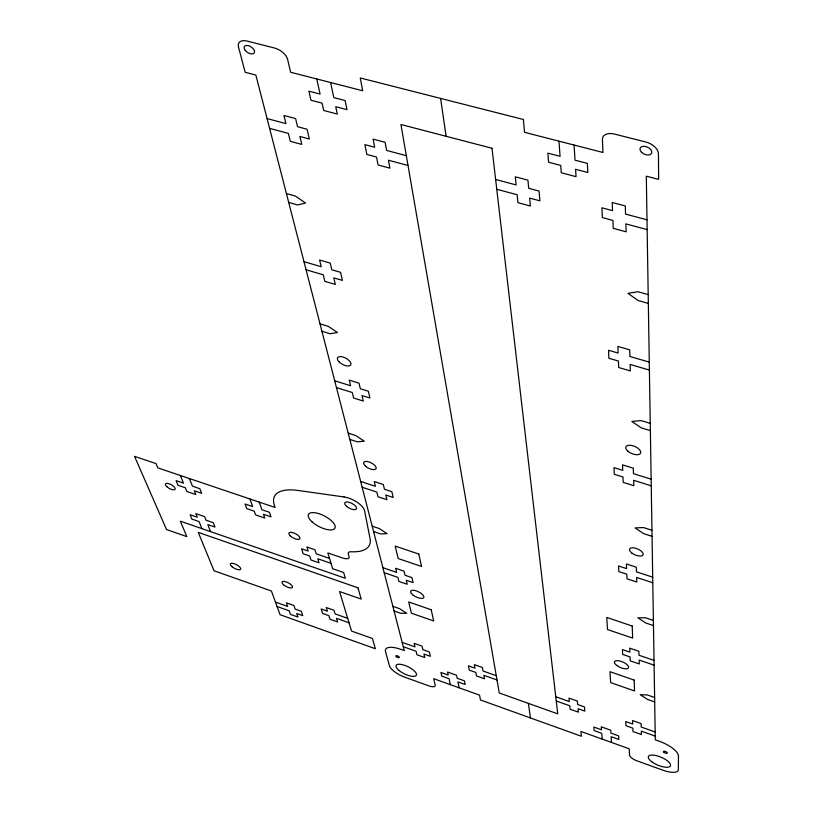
<?xml version="1.0" encoding="UTF-8"?>
<svg xmlns="http://www.w3.org/2000/svg" width="813" height="813" viewBox="0 0 813 813"><rect width="100%" height="100%" fill="white"/><g stroke="black" fill="none" stroke-linecap="round" stroke-linejoin="round"><path stroke-width="1.22" d="M267.091 118.576L285.952 123.606L283.95 115.487L295.597 118.576L297.538 126.696L307.06 129.237L309.357 139.023L299.885 136.482L301.786 144.419L290.322 141.33L288.361 133.393L269.611 128.363M406.327 155.679L386.622 150.435L385.118 142.305L373.086 139.114L374.651 147.244L364.895 144.643L366.836 154.44L376.541 157.031L378.065 164.978L389.905 168.169L388.441 160.222L408.024 165.476M495.625 179.48L516.113 184.937L515.269 176.807L527.932 180.161L528.704 188.291L539.049 191.045L539.913 200.841L529.629 198.087L530.381 206.024L517.942 202.671L517.119 194.734L496.763 189.277M646.996 219.815L625.553 214.104L625.309 205.974L612.209 202.508L612.535 210.628L601.915 207.803L602.372 217.589L612.921 220.414L613.226 228.351L626.101 231.817L625.858 223.89L647.158 229.601M286.43 193.565L295.424 196.075L305.546 203.047L297.66 204.947L288.717 202.437M648.195 294.601L638.002 291.755L627.971 293.341L638.205 300.576L648.337 303.412M303.991 261.695L321.237 266.705L319.59 260.018L330.23 263.097L331.836 269.784L340.535 272.314L342.425 280.394L333.767 277.863L335.342 284.418L324.854 281.339L323.228 274.784L306.074 269.774M649.272 362.11L629.902 356.48L629.699 349.854L617.87 346.429L618.124 353.055L608.53 350.261L608.896 358.259L618.439 361.043L618.693 367.527L630.339 370.941L630.146 364.468L649.394 370.088M320.027 323.848L328.279 326.338L337.476 332.537L330.149 333.726L321.928 331.237M650.248 423.36L640.99 420.575L631.884 421.439L641.162 427.831L650.359 430.616M334.712 380.799L350.596 385.738L349.214 380.128L359.011 383.167L360.352 388.766L368.36 391.256L369.945 398.035L361.978 395.545L363.289 401.053L353.625 398.024L352.273 392.516L336.46 387.588M651.142 479.172L633.479 473.684L633.307 468.186L622.514 464.843L622.738 470.341L613.978 467.617L614.282 474.274L622.992 476.987L623.205 482.383L633.845 485.717L633.683 480.32L651.243 485.808M348.218 433.166L355.85 435.605L364.275 441.185L357.425 441.855L349.834 439.416M651.955 530.249L643.479 527.546L635.126 527.901L643.622 533.633L652.046 536.336M360.677 481.479L375.403 486.306L374.224 481.53L383.289 484.497L384.437 489.263L391.856 491.692L393.197 497.454L385.819 495.036L386.937 499.721L377.984 496.763L376.826 492.078L362.171 487.261M652.707 577.169L636.467 571.844L636.325 567.21L626.417 563.968L626.599 568.612L618.541 565.97L618.805 571.59L626.813 574.232L626.996 578.795L636.782 582.017L636.64 577.454L652.788 582.769M372.212 526.194L379.305 528.572L387.069 533.633L380.657 533.928L373.594 531.56M653.398 620.41L645.583 617.799L637.87 617.778L645.705 622.971L653.479 625.583M382.913 567.708L396.632 572.393L395.616 568.287L404.061 571.163L405.047 575.269L411.957 577.637L413.116 582.596L406.236 580.238L407.201 584.273L398.858 581.407L397.862 577.362L384.193 572.687M654.028 660.4L639.018 655.268L638.896 651.294L629.719 648.164L629.872 652.138L622.423 649.587L622.646 654.404L630.065 656.945L630.217 660.857L639.282 663.967L639.16 660.065L654.109 665.186M329.509 558.389L316.237 553.836L314.956 549.761L306.857 546.976L308.168 551.062L301.572 548.795L303.188 553.744L309.743 556.001L311.033 560.025L319.052 562.789L317.792 558.775L331.003 563.318M392.872 606.335L399.498 608.642L406.713 613.276L400.667 613.276L394.071 610.97M654.628 697.483L647.382 694.963L640.217 694.678L647.483 699.414L654.699 701.934M347.69 618.358L335.088 613.906L333.94 610.248L326.247 607.535L327.415 611.193L321.155 608.978L322.598 613.419L328.838 615.624L329.987 619.232L337.608 621.925L336.48 618.327L349.031 622.768M402.171 642.372L415.016 646.924L414.132 643.347L422.028 646.142L422.892 649.709L429.345 651.996L430.362 656.315L423.929 654.028L424.762 657.544L416.947 654.77L416.083 651.243L403.289 646.711M496.265 675.694L483.044 671.02L482.394 667.483L474.314 664.628L474.995 668.164L468.43 665.837L469.284 670.125L475.829 672.453L476.499 675.938L484.487 678.774L483.837 675.288L497.007 679.963M555.767 696.771L569.324 701.568L568.968 698.093L577.321 701.04L577.647 704.515L584.476 706.934L584.842 711.131L578.043 708.723L578.368 712.137L570.116 709.21L569.761 705.786L556.255 700.989M655.176 731.974L641.203 727.025L641.101 723.59L632.565 720.572L632.697 724.017L625.756 721.558L625.959 725.724L632.86 728.174L633.002 731.558L641.437 734.556L641.335 731.182L655.237 736.111M275.475 602.118L287.67 606.457L286.389 602.84L293.889 605.502L295.16 609.11L301.288 611.285L302.792 615.644L296.684 613.48L297.924 617.026L290.495 614.384L289.225 610.827L277.081 606.498M180.344 475.483L183.453 483.135L176.086 480.635L177.996 485.27L185.323 487.759L186.858 491.519L195.801 494.558L194.297 490.808L201.675 493.308L199.856 488.694L192.447 486.184L189.399 478.542M201.929 528.643L199.053 521.56L191.909 519.09L190.11 514.72L197.274 517.19L195.821 513.592L204.612 516.611L206.045 520.208L213.26 522.688L214.978 527.058L207.793 524.578L210.618 531.651M249.937 498.979L252.63 506.57L245.079 504.019L246.746 508.613L254.266 511.174L255.587 514.903L264.764 518.023L263.473 514.294L271.034 516.865L269.469 512.281L261.867 509.7L259.225 502.109M316.755 78.963L320.088 94.054L308.889 91.147L310.952 100.233L322.09 103.139L323.706 110.487L337.293 114.054L335.739 106.696L346.978 109.633L345.108 100.538L333.808 97.611L330.596 82.509M450.341 684.648L449.03 678.713L441.784 676.121L440.951 672.463L448.217 675.054L447.557 672.036L456.479 675.227L457.119 678.235L464.436 680.847L465.178 684.495L457.892 681.883L459.152 687.808M440.605 98.414L446.093 136.289M528.348 703.357L530.472 717.96M558.978 141.167L560.076 156.309L547.871 153.139L548.602 162.254L560.726 165.415L561.265 172.783L576.051 176.665L575.594 169.297L587.84 172.488L587.342 163.383L575.025 160.181L574.069 145.039M602.189 739.108L601.772 733.346L594.12 730.613L593.836 727.046L601.518 729.789L601.305 726.863L610.726 730.216L610.909 733.143L618.622 735.897L618.825 739.444L611.122 736.69L611.488 742.442M678.469 756.141L678.347 769.555A16.23 5.793 22.9 0 1 663.245 770.307L637.077 760.887A8.028 2.856 23.2 0 1 629.516 755.094L629.232 748.814L580.919 731.476L581.366 736.253L480.473 699.983L479.528 695.125L433.664 678.672L435.209 685.207A7.632 2.693 25.6 0 1 429.04 685.938L404.935 677.259A15.234 5.386 25.9 0 1 389.447 665.796L385.535 651.609A19.319 6.931 25.9 0 1 400.758 649.323L404.285 650.583L255.861 75.07L245.17 72.296L238.483 46.951A12.469 6.992 33.5 0 1 247.101 41.077L274.54 48.028A12.51 7.073 33 0 1 287.629 59.461L290.648 72.255L362.7 90.761L360.23 77.946L523.348 119.481L524.558 132.326L602.972 152.468L602.403 139.612A13.16 8.059 25.2 0 1 614.455 134.064L645.756 141.99A13.242 8.14 24.4 0 1 658.439 153.881L658.642 179.378L646.305 176.187L655.298 739.81L659.16 741.182A20.549 7.459 22.9 0 1 678.469 756.141M344.021 496.946L297.934 490.442A53.363 21.27 27.4 0 0 274.377 505.351L275.099 507.475L157.844 467.882L156.025 463.583L134.531 456.347L166.523 529.537L186.848 536.631L180.323 521.163L345.342 578.277L343.635 572.494L332.629 568.694L327.842 552.921L342.73 558.023A8.343 3.252 27 0 0 349.051 556.58L348.31 553.958A8.384 3.282 26.8 0 1 351.206 551.753A53.363 21.27 27.4 0 0 370.037 538.521L364.57 510.727A15.396 6.331 27.1 0 0 344.021 496.946M491.997 148.271L400.931 124.501L499.253 692.971L557.748 713.855L491.997 148.271M418.786 554.049L395.169 546.082L398.187 558.541L421.561 566.468L418.786 554.049M632.209 626.03L606.762 617.443L607.484 629.557L632.646 638.093L632.209 626.03M431.205 609.75L408.705 601.955L411.429 613.215L433.715 620.98L431.205 609.75M634.16 680.064L609.994 671.701L610.644 682.615L634.557 690.938L634.16 680.064M357.974 587.809L198.26 532.373L214.012 570.746L271.42 591.021L280.079 614.719L375.362 648.733L372.435 638.479L351.541 631.061L339.549 591.529L361.185 599.079L357.974 587.809M616.833 665.501A7.652 3.008 23.3 0 0 628.52 667.839A7.652 3.008 23.3 0 0 619.232 660.867A7.652 3.008 23.3 0 0 616.833 665.501M412.638 594.73A7.297 2.825 26 0 0 423.746 597.687A7.297 2.825 26 0 0 415.413 590.634A7.297 2.825 26 0 0 412.638 594.73M365.626 466.235A6.931 2.988 27.2 0 0 376.063 468.684A6.931 2.988 27.2 0 0 368.004 461.642A6.931 2.988 27.2 0 0 365.626 466.235M339.255 362.049A7.52 3.516 28.2 0 0 350.738 364.956A7.52 3.516 28.2 0 0 342.497 356.877A7.52 3.516 28.2 0 0 339.255 362.049M399.153 670.552A11.26 3.984 25.9 0 0 416.246 675.461A11.26 3.984 25.9 0 0 403.36 664.932A11.26 3.984 25.9 0 0 399.153 670.552M396.398 656.731A1.931 0.691 26 0 0 399.325 657.554A1.931 0.691 26 0 0 397.1 655.745A1.931 0.691 26 0 0 396.398 656.731M245.211 50.386A5.925 3.323 33.5 0 0 254.235 53.018A5.925 3.323 33.5 0 0 248.534 45.691A5.925 3.323 33.5 0 0 245.211 50.386M641.63 152.397A6.291 3.862 24.4 0 0 651.62 153.291A6.291 3.862 24.4 0 0 644.455 146.33A6.291 3.862 24.4 0 0 641.63 152.397M664.109 752.411A2.053 0.742 22.9 0 0 667.27 753.123A2.053 0.742 22.9 0 0 664.81 751.303A2.053 0.742 22.9 0 0 664.109 752.411M651.914 761.872A11.971 4.289 22.9 0 0 670.319 766.09A11.971 4.289 22.9 0 0 656.03 755.562A11.971 4.289 22.9 0 0 651.914 761.872M627.91 451.195A7.978 3.872 23.3 0 0 640.461 453.38A7.978 3.872 23.3 0 0 631.396 445.412A7.978 3.872 23.3 0 0 627.91 451.195M631.762 552.982A7.337 3.252 23.2 0 0 643.053 554.832A7.337 3.252 23.2 0 0 634.15 547.891A7.337 3.252 23.2 0 0 631.762 552.982M166.807 486.662A5.518 2.093 29.1 0 0 175.059 489.375A5.518 2.093 29.1 0 0 169.013 483.745A5.518 2.093 29.1 0 0 166.807 486.662M346.612 506.387A6.595 2.713 27.1 0 0 356.501 508.826A6.595 2.713 27.1 0 0 348.777 502.221A6.595 2.713 27.1 0 0 346.612 506.387M290.485 536.082A6.219 2.409 27.6 0 0 299.865 538.856A6.219 2.409 27.6 0 0 292.924 532.667A6.219 2.409 27.6 0 0 290.485 536.082M312.04 521.834A14.939 5.955 27.4 0 0 334.753 528.47A14.939 5.955 27.4 0 0 318.3 513.491A14.939 5.955 27.4 0 0 312.04 521.834M231.99 566.671A5.823 2.104 28 0 0 240.638 569.324A5.823 2.104 28 0 0 233.992 563.612A5.823 2.104 28 0 0 231.99 566.671M283.524 584.781A5.874 2.144 27.4 0 0 292.375 587.494A5.874 2.144 27.4 0 0 285.79 581.773A5.874 2.144 27.4 0 0 283.524 584.781"/></g></svg>
